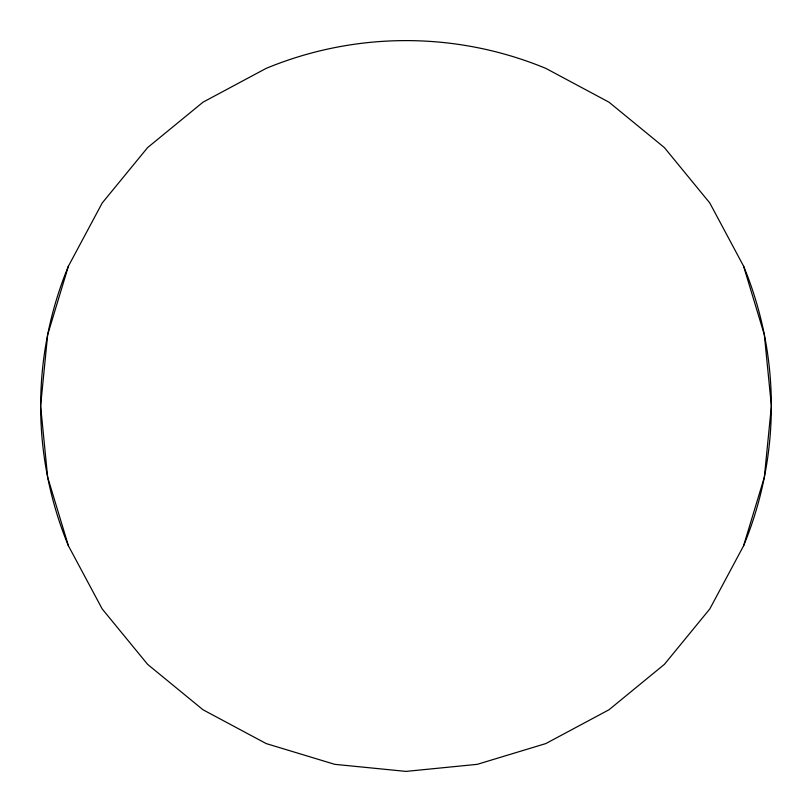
<?xml version="1.0" encoding="UTF-8"?>
<svg xmlns="http://www.w3.org/2000/svg" width="812" height="812" viewBox="0 0 812 812"><rect width="100%" height="100%" fill="white"/><g stroke="black" fill="none" stroke-linecap="round" stroke-linejoin="round"><path stroke-width="1.22" d="M68.411 266.153L47.664 334.706L40.6 405.98L47.664 477.243L68.411 545.796L102.221 608.98L147.622 664.368L203.01 709.769L266.194 743.579L334.737 764.336L406 771.4L477.263 764.336L545.806 743.579L608.99 709.769L664.378 664.368L709.779 608.98L743.589 545.796L764.336 477.253L771.4 405.98L764.336 334.706L743.589 266.163L709.779 202.97L664.378 147.581L608.99 102.18L545.806 68.37A365.938 365.938 0 0 0 266.194 68.36L203.01 102.18L147.622 147.581L102.221 202.97L68.411 266.163A365.999 365.999 0 0 0 68.411 545.796M743.589 266.153A366.009 366.009 0 0 1 743.589 545.796"/></g></svg>
